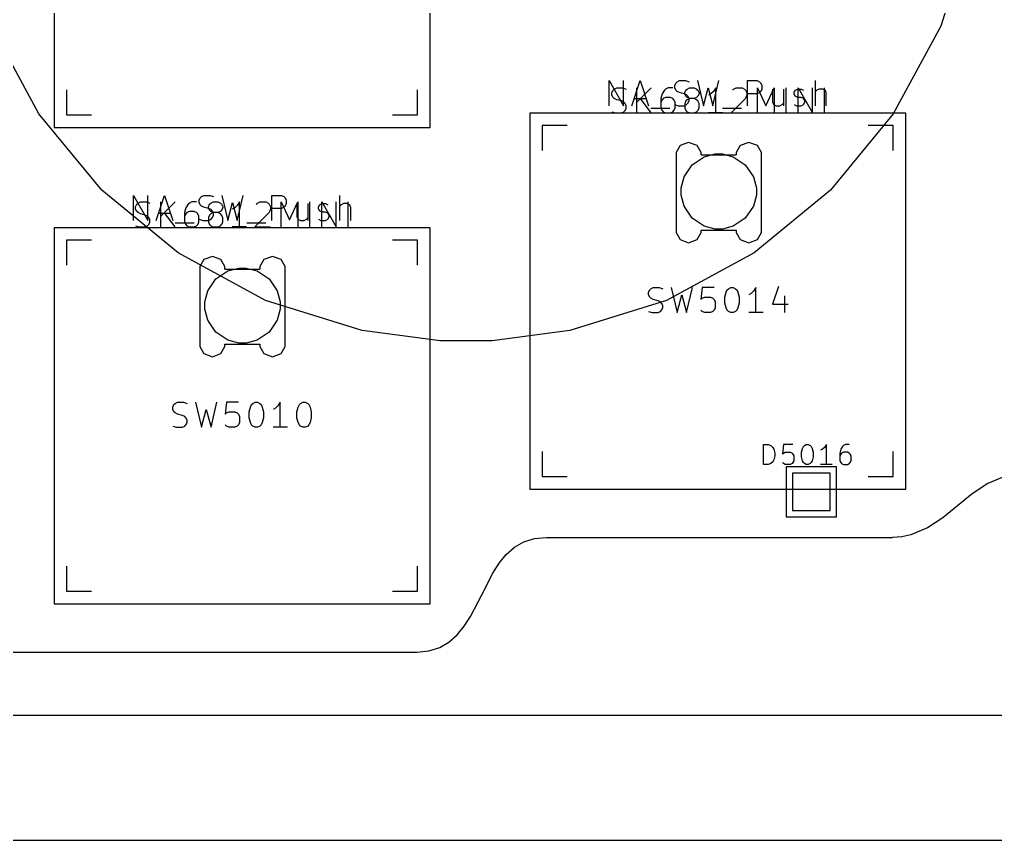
# Model space of a CAD drawing. Extents: x 0 to 141, y 0 to 216.
# Drawn here: x 38.72 to 77.66, y 0.05 to 32.8 of the extents above; entities that cross this region are included whole.
import ezdxf

# ---------------------------------------------------------------- set-up
doc = ezdxf.new("R2010")
doc.units = 0
doc.layers.get('0').update_dxf_attribs({"linetype": 'CONTINUOUS'})

msp = doc.modelspace()

# ---------------------------------------------------------------- linework, layer by layer
at = {"color": 0}
for p, q in [((40.0981, 43.4964), (40.0981, 28.4964)), ((55.0997, 28.4964), (55.0997, 43.4964)), ((76.6713, 36.3911), (75.4736, 32.5341)), ((39.4974, 29.0435), (37.6026, 32.5341)), ((75.4736, 32.5341), (73.5789, 29.0435)), ((40.5984, 29.9972), (40.5984, 28.9967)), ((54.5994, 28.9967), (54.5994, 29.9972)), ((62.2406, 29.3646), (62.2406, 30.3637)), ((62.2406, 30.3637), (62.8124, 29.3646)), ((62.3521, 29.8855), (62.4004, 29.982)), ((62.4004, 29.982), (62.4487, 30.0288)), ((62.4487, 30.0288), (62.5436, 30.0771)), ((62.5436, 30.0771), (62.7807, 30.0771)), ((62.7807, 30.0771), (62.9239, 30.0288)), ((62.8124, 29.3646), (62.8124, 30.3637)), ((63.1458, 29.3646), (63.4781, 30.3637)), ((63.3525, 29.0766), (63.3525, 30.0771)), ((63.9244, 30.0771), (63.3525, 29.5052)), ((63.4781, 30.3637), (63.8115, 29.3646)), ((64.4483, 29.982), (64.353, 29.8387)), ((64.4948, 30.0288), (64.4483, 29.982)), ((64.5915, 30.0771), (64.4948, 30.0288)), ((64.7816, 30.0771), (64.5915, 30.0771)), ((64.86, 30.1735), (64.9069, 30.2686)), ((64.86, 30.0784), (64.86, 30.1735)), ((64.9069, 29.9834), (64.86, 30.0784)), ((64.9069, 30.2686), (64.9552, 30.3168)), ((64.9552, 29.9351), (64.9069, 29.9834)), ((64.9552, 30.3168), (65.0505, 30.3637)), ((65.0505, 30.3637), (65.2886, 30.3637)), ((65.2568, 29.8855), (65.3052, 29.982)), ((65.2886, 30.3637), (65.4308, 30.3168)), ((65.3052, 29.982), (65.3521, 30.0288)), ((65.3521, 30.0288), (65.4484, 30.0771)), ((65.4484, 30.0771), (65.6389, 30.0771)), ((65.6389, 30.0771), (65.7338, 30.0288)), ((65.7338, 30.0288), (65.7807, 29.982)), ((65.7641, 30.3637), (66.0026, 29.3646)), ((65.7807, 29.982), (65.829, 29.8855)), ((66.0026, 29.3646), (66.1928, 30.0784)), ((66.1928, 30.0784), (66.3829, 29.3646)), ((66.3829, 29.3646), (66.6214, 30.3637)), ((66.4958, 30.0771), (66.4009, 29.9338)), ((66.4958, 29.0766), (66.4958, 30.0771)), ((67.1629, 29.982), (67.2098, 30.0288)), ((67.2098, 30.0288), (67.3047, 30.0771)), ((67.3047, 30.0771), (67.5432, 30.0771)), ((67.5432, 30.0771), (67.6381, 30.0288)), ((67.6381, 30.0288), (67.6864, 29.982)), ((67.6864, 29.982), (67.7333, 29.8855)), ((67.7637, 29.3646), (67.7637, 30.3637)), ((67.7637, 30.3637), (68.1454, 30.3637)), ((68.1454, 30.3637), (68.2406, 30.3168)), ((68.162, 29.0766), (68.162, 30.0771)), ((68.162, 30.0771), (68.4953, 29.3619)), ((68.2406, 30.3168), (68.2886, 30.2686)), ((68.2886, 30.2686), (68.3355, 30.1735)), ((68.3355, 30.0302), (68.2886, 29.9351)), ((68.3355, 30.1735), (68.3355, 30.0302)), ((68.4953, 29.3619), (68.8287, 30.0771)), ((68.7641, 30.0302), (68.7641, 29.5065)), ((68.8287, 30.0771), (68.8287, 29.0766)), ((69.1928, 30.0302), (69.1928, 29.3646)), ((69.3057, 29.0766), (69.3057, 30.0771)), ((69.6214, 29.8883), (69.6694, 29.9834)), ((69.6694, 29.9834), (69.7646, 30.0302)), ((69.7646, 30.0302), (69.9064, 30.0302)), ((69.7812, 29.0766), (69.7812, 30.0771)), ((69.7812, 30.0771), (70.3531, 29.0766)), ((69.9064, 30.0302), (70.0031, 29.9834)), ((70.3531, 29.0766), (70.3531, 30.0771)), ((70.4783, 29.3646), (70.4783, 30.3637)), ((70.5266, 29.9834), (70.4783, 29.9351)), ((70.6219, 30.0302), (70.5266, 29.9834)), ((70.7637, 30.0302), (70.6219, 30.0302)), ((70.86, 29.9834), (70.7637, 30.0302)), ((70.8283, 29.0766), (70.8283, 30.0771)), ((70.9069, 29.8883), (70.86, 29.9834)), ((62.3521, 29.7904), (62.3521, 29.8855)), ((62.4004, 29.6954), (62.3521, 29.7904)), ((62.4487, 29.6485), (62.4004, 29.6954)), ((62.5436, 29.6003), (62.4487, 29.6485)), ((62.7338, 29.5534), (62.5436, 29.6003)), ((63.2411, 29.6499), (63.7163, 29.6499)), ((63.9244, 29.0766), (63.4958, 29.6485)), ((64.353, 29.8387), (64.3047, 29.6485)), ((64.3047, 29.6485), (64.3047, 29.2668)), ((64.353, 29.6003), (64.3047, 29.5052)), ((64.3999, 29.6485), (64.353, 29.6003)), ((64.4948, 29.6954), (64.3999, 29.6485)), ((64.6864, 29.6954), (64.4948, 29.6954)), ((64.7816, 29.6485), (64.6864, 29.6954)), ((64.8286, 29.6003), (64.7816, 29.6485)), ((64.8765, 29.5052), (64.8286, 29.6003)), ((65.0505, 29.8883), (64.9552, 29.9351)), ((65.2406, 29.84), (65.0505, 29.8883)), ((65.3355, 29.7932), (65.2406, 29.84)), ((65.2568, 29.8387), (65.2568, 29.8855)), ((65.3052, 29.7436), (65.2568, 29.8387)), ((65.3521, 29.6954), (65.3052, 29.7436)), ((65.3521, 29.6003), (65.3052, 29.5534)), ((65.3838, 29.745), (65.3355, 29.7932)), ((65.4484, 29.6485), (65.3521, 29.6954)), ((65.4484, 29.6485), (65.3521, 29.6003)), ((65.4308, 29.6499), (65.3838, 29.745)), ((65.4308, 29.5548), (65.4308, 29.6499)), ((65.6389, 29.6485), (65.4484, 29.6485)), ((65.7338, 29.6954), (65.6389, 29.6485)), ((65.7338, 29.6003), (65.6389, 29.6485)), ((65.7807, 29.7436), (65.7338, 29.6954)), ((65.7807, 29.5534), (65.7338, 29.6003)), ((65.829, 29.8387), (65.7807, 29.7436)), ((65.829, 29.8855), (65.829, 29.8387)), ((66.3056, 29.8387), (66.2093, 29.7904)), ((66.4009, 29.9338), (66.3056, 29.8387)), ((67.6864, 29.6485), (67.1146, 29.0766)), ((67.7333, 29.7904), (67.6864, 29.6485)), ((67.7333, 29.8855), (67.7333, 29.7904)), ((68.1454, 29.84), (67.7637, 29.84)), ((68.2406, 29.8883), (68.1454, 29.84)), ((68.2886, 29.9351), (68.2406, 29.8883)), ((69.6214, 29.84), (69.6214, 29.8883)), ((69.6694, 29.745), (69.6214, 29.84)), ((69.7646, 29.6981), (69.6694, 29.745)), ((69.9064, 29.6981), (69.7646, 29.6981)), ((70.0031, 29.6499), (69.9064, 29.6981)), ((70.0497, 29.5548), (70.0031, 29.6499)), ((70.9069, 29.3646), (70.9069, 29.8883)), ((62.829, 29.5052), (62.7338, 29.5534)), ((62.877, 29.4583), (62.829, 29.5052)), ((62.9239, 29.3619), (62.877, 29.4583)), ((62.877, 29.1717), (62.9239, 29.2668)), ((62.9239, 29.2668), (62.9239, 29.3619)), ((63.9064, 29.2696), (64.6688, 29.2696)), ((64.3047, 29.2668), (64.353, 29.1717)), ((64.8286, 29.1717), (64.8765, 29.2668)), ((64.86, 29.4115), (65.0021, 29.3646)), ((64.8765, 29.2668), (64.8765, 29.5052)), ((65.0021, 29.3646), (65.2406, 29.3646)), ((65.2406, 29.3646), (65.3355, 29.4115)), ((65.3052, 29.5534), (65.2568, 29.4583)), ((65.2568, 29.4583), (65.2568, 29.2668)), ((65.2568, 29.2668), (65.3052, 29.1717)), ((65.3355, 29.4115), (65.3838, 29.4597)), ((65.3838, 29.4597), (65.4308, 29.5548)), ((65.829, 29.4583), (65.7807, 29.5534)), ((65.7807, 29.1717), (65.829, 29.2668)), ((65.829, 29.2668), (65.829, 29.4583)), ((66.7646, 29.2696), (67.5266, 29.2696)), ((68.7641, 29.5065), (68.8125, 29.4115)), ((68.8125, 29.4115), (68.9074, 29.3646)), ((68.9074, 29.3646), (69.0492, 29.3646)), ((69.0492, 29.3646), (69.1459, 29.4115)), ((69.1459, 29.4115), (69.1928, 29.4597)), ((69.6214, 29.4115), (69.7163, 29.3646)), ((69.7163, 29.3646), (69.9064, 29.3646)), ((69.9064, 29.3646), (70.0031, 29.4115)), ((70.0031, 29.4115), (70.0497, 29.5065)), ((70.0497, 29.5065), (70.0497, 29.5548)), ((42.0067, 26.0008), (39.4974, 29.0435)), ((40.5984, 28.9967), (41.5988, 28.9967)), ((53.5989, 28.9967), (54.5994, 28.9967)), ((59.0737, 29.0711), (59.0737, 14.0711)), ((74.0738, 29.0711), (59.0737, 29.0711)), ((62.3521, 29.1248), (62.4953, 29.0766)), ((62.4953, 29.0766), (62.7338, 29.0766)), ((62.7338, 29.0766), (62.829, 29.1248)), ((62.829, 29.1248), (62.877, 29.1717)), ((64.353, 29.1717), (64.3999, 29.1248)), ((64.3999, 29.1248), (64.4948, 29.0766)), ((64.4948, 29.0766), (64.6864, 29.0766)), ((64.6864, 29.0766), (64.7816, 29.1248)), ((64.7816, 29.1248), (64.8286, 29.1717)), ((65.3052, 29.1717), (65.3521, 29.1248)), ((65.3521, 29.1248), (65.4484, 29.0766)), ((65.4484, 29.0766), (65.6389, 29.0766)), ((65.6389, 29.0766), (65.7338, 29.1248)), ((65.7338, 29.1248), (65.7807, 29.1717)), ((66.7812, 29.0766), (66.2093, 29.0766)), ((67.1146, 29.0766), (67.7333, 29.0766)), ((73.5789, 29.0435), (71.0696, 26.0008)), ((74.0738, 14.0711), (74.0738, 29.0711)), ((40.0981, 28.4964), (55.0997, 28.4964)), ((59.5739, 28.5722), (59.5739, 27.5718)), ((60.5744, 28.5722), (59.5739, 28.5722)), ((73.5736, 28.5722), (72.5745, 28.5722)), ((73.5736, 27.5718), (73.5736, 28.5722)), ((65.0709, 27.7757), (64.9153, 27.4946)), ((65.4142, 27.8997), (65.0709, 27.7757)), ((65.7571, 27.7757), (65.4142, 27.8997)), ((65.9144, 27.4946), (65.7571, 27.7757)), ((67.4702, 27.7757), (67.3146, 27.4946)), ((67.8145, 27.8997), (67.4702, 27.7757)), ((68.1577, 27.7757), (67.8145, 27.8997)), ((68.3147, 27.4946), (68.1577, 27.7757)), ((64.9153, 27.4946), (64.9153, 27.3995)), ((64.9153, 27.3995), (64.9153, 24.3996)), ((65.5532, 27.0013), (66.0301, 27.3224)), ((65.9144, 27.3995), (65.9144, 27.4946)), ((65.9144, 27.3995), (67.3146, 27.3995)), ((66.0301, 27.3224), (66.4683, 27.4395)), ((66.4683, 27.4395), (66.6143, 27.4395)), ((66.6143, 27.4395), (66.759, 27.4395)), ((66.759, 27.4395), (67.1971, 27.3224)), ((67.1971, 27.3224), (67.6741, 27.0013)), ((67.3146, 27.4946), (67.3146, 27.3995)), ((68.3147, 27.3995), (68.3147, 27.4946)), ((68.3147, 24.3996), (68.3147, 27.3995)), ((65.2321, 26.5245), (65.5532, 27.0013)), ((67.6741, 27.0013), (67.9965, 26.5245)), ((65.115, 26.0863), (65.2321, 26.5245)), ((67.9965, 26.5245), (68.115, 26.0863)), ((65.115, 25.9388), (65.115, 26.0863)), ((68.115, 26.0863), (68.115, 25.9388)), ((45.048, 23.4914), (42.0067, 26.0008)), ((43.265, 24.7895), (43.265, 25.7886)), ((43.265, 25.7886), (43.8369, 24.7895)), ((43.8369, 24.7895), (43.8369, 25.7886)), ((44.1702, 24.7895), (44.5036, 25.7886)), ((44.5036, 25.7886), (44.8374, 24.7895)), ((45.9327, 25.6935), (45.9796, 25.7418)), ((45.9796, 25.7418), (46.0745, 25.7886)), ((46.0745, 25.7886), (46.313, 25.7886)), ((46.313, 25.7886), (46.4566, 25.7418)), ((46.7886, 25.7886), (47.027, 24.7895)), ((47.4087, 24.7895), (47.6472, 25.7886)), ((48.7895, 24.7895), (48.7895, 25.7886)), ((48.7895, 25.7886), (49.1698, 25.7886)), ((49.1698, 25.7886), (49.2647, 25.7418)), ((49.2647, 25.7418), (49.313, 25.6935)), ((51.5041, 24.7895), (51.5041, 25.7886)), ((65.115, 25.7941), (65.115, 25.9388)), ((65.2321, 25.3559), (65.115, 25.7941)), ((68.115, 25.7941), (67.9965, 25.3559)), ((71.0696, 26.0008), (68.0268, 23.4914)), ((68.115, 25.9388), (68.115, 25.7941)), ((43.3532, 25.3366), (43.3998, 25.4317)), ((43.3532, 25.2415), (43.3532, 25.3366)), ((43.3998, 25.4317), (43.4481, 25.4786)), ((43.4481, 25.4786), (43.5434, 25.5268)), ((43.5434, 25.5268), (43.7815, 25.5268)), ((43.7815, 25.5268), (43.9237, 25.4786)), ((44.3523, 24.5263), (44.3523, 25.5268)), ((44.9241, 25.5268), (44.3523, 24.9549)), ((45.4477, 25.4317), (45.3528, 25.2884)), ((45.496, 25.4786), (45.4477, 25.4317)), ((45.5909, 25.5268), (45.496, 25.4786)), ((45.781, 25.5268), (45.5909, 25.5268)), ((45.8844, 25.5984), (45.9327, 25.6935)), ((45.8844, 25.5034), (45.8844, 25.5984)), ((45.9327, 25.4083), (45.8844, 25.5034)), ((45.9796, 25.36), (45.9327, 25.4083)), ((46.0745, 25.3132), (45.9796, 25.36)), ((46.265, 25.265), (46.0745, 25.3132)), ((46.258, 25.3366), (46.3049, 25.4317)), ((46.258, 25.2884), (46.258, 25.3366)), ((46.3049, 25.4317), (46.3532, 25.4786)), ((46.3532, 25.4786), (46.4481, 25.5268)), ((46.4481, 25.5268), (46.6383, 25.5268)), ((46.6383, 25.5268), (46.7335, 25.4786)), ((46.7335, 25.4786), (46.7815, 25.4317)), ((46.7815, 25.4317), (46.8284, 25.3366)), ((46.8284, 25.3366), (46.8284, 25.2884)), ((47.027, 24.7895), (47.2186, 25.5034)), ((47.2186, 25.5034), (47.4087, 24.7895)), ((47.4003, 25.3835), (47.3054, 25.2884)), ((47.4955, 25.5268), (47.4003, 25.3835)), ((47.4955, 24.5263), (47.4955, 25.5268)), ((48.1623, 25.4317), (48.2092, 25.4786)), ((48.2092, 25.4786), (48.3059, 25.5268)), ((48.3059, 25.5268), (48.5429, 25.5268)), ((48.5429, 25.5268), (48.6378, 25.4786)), ((48.6378, 25.4786), (48.6862, 25.4317)), ((48.6862, 25.4317), (48.7345, 25.3366)), ((48.7345, 25.3366), (48.7345, 25.2415)), ((49.1628, 24.5263), (49.1628, 25.5268)), ((49.1628, 25.5268), (49.4951, 24.8129)), ((49.2647, 25.3132), (49.1698, 25.265)), ((49.313, 25.36), (49.2647, 25.3132)), ((49.313, 25.6935), (49.3614, 25.5984)), ((49.3614, 25.4565), (49.313, 25.36)), ((49.3614, 25.5984), (49.3614, 25.4565)), ((49.4951, 24.8129), (49.8285, 25.5268)), ((49.79, 25.4565), (49.79, 24.9315)), ((49.8285, 25.5268), (49.8285, 24.5263)), ((50.2186, 25.4565), (50.2186, 24.7895)), ((50.3054, 24.5263), (50.3054, 25.5268)), ((50.6469, 25.3132), (50.6938, 25.4083)), ((50.6469, 25.265), (50.6469, 25.3132)), ((50.6938, 25.4083), (50.7891, 25.4565)), ((50.7806, 24.5263), (50.7806, 25.5268)), ((50.7806, 25.5268), (51.3524, 24.5263)), ((50.7891, 25.4565), (50.9323, 25.4565)), ((50.9323, 25.4565), (51.0275, 25.4083)), ((51.3524, 24.5263), (51.3524, 25.5268)), ((51.5511, 25.4083), (51.5041, 25.36)), ((51.646, 25.4565), (51.5511, 25.4083)), ((51.7895, 25.4565), (51.646, 25.4565)), ((51.8844, 25.4083), (51.7895, 25.4565)), ((51.8294, 24.5263), (51.8294, 25.5268)), ((51.9328, 25.3132), (51.8844, 25.4083)), ((51.9328, 24.7895), (51.9328, 25.3132)), ((65.5532, 24.8791), (65.2321, 25.3559)), ((67.9965, 25.3559), (67.6741, 24.8791)), ((43.3998, 25.1465), (43.3532, 25.2415)), ((43.4481, 25.0982), (43.3998, 25.1465)), ((43.5434, 25.05), (43.4481, 25.0982)), ((43.7335, 25.0031), (43.5434, 25.05)), ((43.8284, 24.9549), (43.7335, 25.0031)), ((43.8767, 24.9081), (43.8284, 24.9549)), ((44.2655, 25.0748), (44.7421, 25.0748)), ((44.9241, 24.5263), (44.4955, 25.0982)), ((45.3528, 25.2884), (45.3058, 25.0982)), ((45.3058, 25.0982), (45.3058, 24.7165)), ((45.3528, 25.05), (45.3058, 24.9549)), ((45.4007, 25.0982), (45.3528, 25.05)), ((45.496, 25.1465), (45.4007, 25.0982)), ((45.6861, 25.1465), (45.496, 25.1465)), ((45.781, 25.0982), (45.6861, 25.1465)), ((45.8294, 25.05), (45.781, 25.0982)), ((45.8763, 24.9549), (45.8294, 25.05)), ((45.8763, 24.7165), (45.8763, 24.9549)), ((46.3049, 25.1933), (46.258, 25.2884)), ((46.3049, 25.0031), (46.258, 24.9081)), ((46.3613, 25.2181), (46.265, 25.265)), ((46.3532, 25.1465), (46.3049, 25.1933)), ((46.3532, 25.05), (46.3049, 25.0031)), ((46.4481, 25.0982), (46.3532, 25.1465)), ((46.4481, 25.0982), (46.3532, 25.05)), ((46.4083, 25.1699), (46.3613, 25.2181)), ((46.4566, 25.0748), (46.4083, 25.1699)), ((46.4083, 24.8846), (46.4566, 24.9797)), ((46.6383, 25.0982), (46.4481, 25.0982)), ((46.4566, 24.9797), (46.4566, 25.0748)), ((46.7335, 25.1465), (46.6383, 25.0982)), ((46.7335, 25.05), (46.6383, 25.0982)), ((46.7815, 25.1933), (46.7335, 25.1465)), ((46.7815, 25.0031), (46.7335, 25.05)), ((46.8284, 25.2884), (46.7815, 25.1933)), ((46.8284, 24.9081), (46.7815, 25.0031)), ((47.3054, 25.2884), (47.2101, 25.2415)), ((48.6862, 25.0982), (48.1143, 24.5263)), ((48.7345, 25.2415), (48.6862, 25.0982)), ((49.1698, 25.265), (48.7895, 25.265)), ((49.79, 24.9315), (49.8369, 24.8364)), ((50.6938, 25.1699), (50.6469, 25.265)), ((50.7891, 25.123), (50.6938, 25.1699)), ((50.9323, 25.123), (50.7891, 25.123)), ((51.0275, 25.0748), (50.9323, 25.123)), ((51.0741, 24.9797), (51.0275, 25.0748)), ((51.0275, 24.8364), (51.0741, 24.9315)), ((51.0741, 24.9315), (51.0741, 24.9797)), ((43.3532, 24.5746), (43.495, 24.5263)), ((43.7335, 24.5263), (43.8284, 24.5746)), ((43.8284, 24.5746), (43.8767, 24.6214)), ((43.9237, 24.8129), (43.8767, 24.9081)), ((43.8767, 24.6214), (43.9237, 24.7165)), ((43.9237, 24.7165), (43.9237, 24.8129)), ((44.9322, 24.6944), (45.6942, 24.6944)), ((45.3058, 24.7165), (45.3528, 24.6214)), ((45.3528, 24.6214), (45.4007, 24.5746)), ((45.4007, 24.5746), (45.496, 24.5263)), ((45.6861, 24.5263), (45.781, 24.5746)), ((45.781, 24.5746), (45.8294, 24.6214)), ((45.8294, 24.6214), (45.8763, 24.7165)), ((45.8844, 24.8364), (46.028, 24.7895)), ((46.028, 24.7895), (46.265, 24.7895)), ((46.258, 24.9081), (46.258, 24.7165)), ((46.258, 24.7165), (46.3049, 24.6214)), ((46.265, 24.7895), (46.3613, 24.8364)), ((46.3049, 24.6214), (46.3532, 24.5746)), ((46.3532, 24.5746), (46.4481, 24.5263)), ((46.3613, 24.8364), (46.4083, 24.8846)), ((46.6383, 24.5263), (46.7335, 24.5746)), ((46.7335, 24.5746), (46.7815, 24.6214)), ((46.7815, 24.6214), (46.8284, 24.7165)), ((46.8284, 24.7165), (46.8284, 24.9081)), ((47.789, 24.6944), (48.551, 24.6944)), ((49.8369, 24.8364), (49.9318, 24.7895)), ((49.9318, 24.7895), (50.075, 24.7895)), ((50.075, 24.7895), (50.1703, 24.8364)), ((50.1703, 24.8364), (50.2186, 24.8846)), ((50.6469, 24.8364), (50.7421, 24.7895)), ((50.7421, 24.7895), (50.9323, 24.7895)), ((50.9323, 24.7895), (51.0275, 24.8364)), ((66.0301, 24.558), (65.5532, 24.8791)), ((66.4683, 24.4395), (66.0301, 24.558)), ((67.1971, 24.558), (66.759, 24.4395)), ((67.6741, 24.8791), (67.1971, 24.558)), ((40.0981, 24.4974), (40.0981, 9.49745)), ((55.0997, 24.4974), (40.0981, 24.4974)), ((43.495, 24.5263), (43.7335, 24.5263)), ((45.496, 24.5263), (45.6861, 24.5263)), ((46.4481, 24.5263), (46.6383, 24.5263)), ((47.7806, 24.5263), (47.2101, 24.5263)), ((48.1143, 24.5263), (48.7345, 24.5263)), ((55.0997, 9.49745), (55.0997, 24.4974)), ((64.9153, 24.3996), (64.9153, 24.3058)), ((64.9153, 24.3058), (65.0709, 24.0247)), ((65.7571, 24.0247), (65.9144, 24.3058)), ((65.9144, 24.3996), (67.3146, 24.3996)), ((65.9144, 24.3058), (65.9144, 24.3996)), ((66.6143, 24.4395), (66.4683, 24.4395)), ((66.759, 24.4395), (66.6143, 24.4395)), ((67.3146, 24.3996), (67.3146, 24.3058)), ((67.3146, 24.3058), (67.4702, 24.0247)), ((68.1577, 24.0247), (68.3147, 24.3058)), ((68.3147, 24.3058), (68.3147, 24.3996)), ((40.5984, 23.9971), (40.5984, 22.9967)), ((41.5988, 23.9971), (40.5984, 23.9971)), ((54.5994, 23.9971), (53.5989, 23.9971)), ((54.5994, 22.9967), (54.5994, 23.9971)), ((65.0709, 24.0247), (65.4142, 23.8993)), ((65.4142, 23.8993), (65.7571, 24.0247)), ((67.4702, 24.0247), (67.8145, 23.8993)), ((67.8145, 23.8993), (68.1577, 24.0247)), ((48.5387, 21.5966), (45.048, 23.4914)), ((68.0268, 23.4914), (64.5365, 21.5966)), ((46.0707, 23.2254), (45.9147, 22.9443)), ((46.4136, 23.3495), (46.0707, 23.2254)), ((46.7568, 23.2254), (46.4136, 23.3495)), ((46.9138, 22.9443), (46.7568, 23.2254)), ((48.4699, 23.2254), (48.314, 22.9443)), ((48.8142, 23.3495), (48.4699, 23.2254)), ((49.1575, 23.2254), (48.8142, 23.3495)), ((49.3145, 22.9443), (49.1575, 23.2254)), ((45.9147, 22.9443), (45.9147, 22.8492)), ((45.9147, 22.8492), (45.9147, 19.8493)), ((46.5529, 22.451), (47.0299, 22.7721)), ((46.9138, 22.8492), (46.9138, 22.9443)), ((46.9138, 22.8492), (48.314, 22.8492)), ((47.0299, 22.7721), (47.468, 22.8892)), ((47.468, 22.8892), (47.6141, 22.8892)), ((47.6141, 22.8892), (47.7601, 22.8892)), ((47.7601, 22.8892), (48.1983, 22.7721)), ((48.1983, 22.7721), (48.6752, 22.451)), ((48.314, 22.9443), (48.314, 22.8492)), ((49.3145, 22.8492), (49.3145, 22.9443)), ((49.3145, 19.8493), (49.3145, 22.8492)), ((46.2319, 21.9742), (46.5529, 22.451)), ((48.6752, 22.451), (48.9962, 21.9742)), ((46.1148, 21.536), (46.2319, 21.9742)), ((48.9962, 21.9742), (49.1148, 21.536)), ((63.8115, 21.9191), (63.8598, 22.0141)), ((63.8115, 21.824), (63.8115, 21.9191)), ((63.8598, 21.7289), (63.8115, 21.824)), ((63.8598, 22.0141), (63.9064, 22.061)), ((63.9064, 22.061), (64.0031, 22.1093)), ((64.0031, 22.1093), (64.2401, 22.1093)), ((64.2401, 22.1093), (64.3834, 22.061)), ((64.7167, 22.1093), (64.9552, 21.1088)), ((64.9552, 21.1088), (65.1454, 21.824)), ((65.1454, 21.824), (65.3355, 21.1088)), ((65.3355, 21.1088), (65.574, 22.1093)), ((65.9543, 22.1093), (65.9074, 21.6324)), ((66.4312, 22.1093), (65.9543, 22.1093)), ((66.8595, 21.7289), (66.9064, 21.9191)), ((66.9064, 21.9191), (66.9548, 22.0141)), ((66.9548, 22.0141), (67.0031, 22.061)), ((67.0031, 22.061), (67.098, 22.1093)), ((67.098, 22.1093), (67.1932, 22.1093)), ((67.1932, 22.1093), (67.2881, 22.061)), ((67.2881, 22.061), (67.335, 22.0141)), ((67.335, 22.0141), (67.3834, 21.9191)), ((67.3834, 21.9191), (67.4317, 21.7289)), ((67.9069, 21.8708), (67.812, 21.824)), ((68.0021, 21.9659), (67.9069, 21.8708)), ((68.097, 22.1093), (68.0021, 21.9659)), ((68.097, 21.1088), (68.097, 22.1093)), ((69.0026, 22.1561), (68.7641, 21.4423)), ((46.1148, 21.3899), (46.1148, 21.536)), ((52.3956, 20.3991), (48.5387, 21.5966)), ((49.1148, 21.536), (49.1148, 21.3899)), ((64.5365, 21.5966), (60.6792, 20.3991)), ((63.9064, 21.6807), (63.8598, 21.7289)), ((64.0031, 21.6324), (63.9064, 21.6807)), ((64.1932, 21.5856), (64.0031, 21.6324)), ((64.2881, 21.5374), (64.1932, 21.5856)), ((64.335, 21.4905), (64.2881, 21.5374)), ((64.3834, 21.3954), (64.335, 21.4905)), ((65.9074, 21.6324), (65.9543, 21.6807)), ((65.9543, 21.6807), (66.0495, 21.7289)), ((66.0495, 21.7289), (66.2876, 21.7289)), ((66.2876, 21.7289), (66.3829, 21.6807)), ((66.3829, 21.6807), (66.4312, 21.6324)), ((66.4312, 21.6324), (66.4778, 21.5374)), ((66.4778, 21.5374), (66.4778, 21.3003)), ((66.8595, 21.4905), (66.8595, 21.7289)), ((66.9064, 21.3003), (66.8595, 21.4905)), ((67.4317, 21.4905), (67.3834, 21.3003)), ((67.4317, 21.7289), (67.4317, 21.4905)), ((68.7641, 21.4423), (69.3829, 21.4423)), ((69.2408, 21.7758), (69.2408, 21.1088)), ((46.1148, 21.2439), (46.1148, 21.3899)), ((46.2319, 20.8056), (46.1148, 21.2439)), ((49.1148, 21.2439), (48.9962, 20.8056)), ((49.1148, 21.3899), (49.1148, 21.2439)), ((63.8115, 21.157), (63.9547, 21.1088)), ((63.9547, 21.1088), (64.1932, 21.1088)), ((64.1932, 21.1088), (64.2881, 21.157)), ((64.2881, 21.157), (64.335, 21.2039)), ((64.335, 21.2039), (64.3834, 21.3003)), ((64.3834, 21.3003), (64.3834, 21.3954)), ((65.9543, 21.157), (65.9074, 21.2039)), ((66.0495, 21.1088), (65.9543, 21.157)), ((66.2876, 21.1088), (66.0495, 21.1088)), ((66.3829, 21.157), (66.2876, 21.1088)), ((66.4312, 21.2039), (66.3829, 21.157)), ((66.4778, 21.3003), (66.4312, 21.2039)), ((66.9548, 21.2039), (66.9064, 21.3003)), ((67.0031, 21.157), (66.9548, 21.2039)), ((67.098, 21.1088), (67.0031, 21.157)), ((67.1932, 21.1088), (67.098, 21.1088)), ((67.2881, 21.157), (67.1932, 21.1088)), ((67.335, 21.2039), (67.2881, 21.157)), ((67.3834, 21.3003), (67.335, 21.2039)), ((68.3839, 21.1088), (67.812, 21.1088)), ((46.5529, 20.3288), (46.2319, 20.8056)), ((48.9962, 20.8056), (48.6752, 20.3288)), ((47.0299, 20.0077), (46.5529, 20.3288)), ((48.6752, 20.3288), (48.1983, 20.0077)), ((55.5018, 19.9815), (52.3956, 20.3991)), ((60.6792, 20.3991), (57.573, 19.9815)), ((47.468, 19.8892), (47.0299, 20.0077)), ((47.6141, 19.8892), (47.468, 19.8892)), ((47.7601, 19.8892), (47.6141, 19.8892)), ((48.1983, 20.0077), (47.7601, 19.8892)), ((56.5383, 19.9815), (55.5018, 19.9815)), ((57.573, 19.9815), (56.5383, 19.9815)), ((45.9147, 19.8493), (45.9147, 19.7556)), ((45.9147, 19.7556), (46.0707, 19.4744)), ((46.0707, 19.4744), (46.4136, 19.349)), ((46.4136, 19.349), (46.7568, 19.4744)), ((46.7568, 19.4744), (46.9138, 19.7556)), ((46.9138, 19.8493), (48.314, 19.8493)), ((46.9138, 19.7556), (46.9138, 19.8493)), ((48.314, 19.8493), (48.314, 19.7556)), ((48.314, 19.7556), (48.4699, 19.4744)), ((48.4699, 19.4744), (48.8142, 19.349)), ((48.8142, 19.349), (49.1575, 19.4744)), ((49.1575, 19.4744), (49.3145, 19.7556)), ((49.3145, 19.7556), (49.3145, 19.8493)), ((44.9322, 17.4859), (45.0275, 17.5341)), ((45.0275, 17.5341), (45.266, 17.5341)), ((45.266, 17.5341), (45.4078, 17.4859)), ((45.7412, 17.5341), (45.9796, 16.5337)), ((46.3613, 16.5337), (46.5984, 17.5341)), ((46.9801, 17.5341), (46.9318, 17.0574)), ((47.4557, 17.5341), (46.9801, 17.5341)), ((48.0275, 17.4859), (48.1224, 17.5341)), ((48.1224, 17.5341), (48.2177, 17.5341)), ((48.2177, 17.5341), (48.3126, 17.4859)), ((49.1229, 17.5341), (49.028, 17.3909)), ((49.1229, 16.5337), (49.1229, 17.5341)), ((49.9318, 17.4859), (50.0271, 17.5341)), ((50.0271, 17.5341), (50.122, 17.5341)), ((50.122, 17.5341), (50.2186, 17.4859)), ((44.8374, 17.344), (44.8839, 17.4391)), ((44.8374, 17.2489), (44.8374, 17.344)), ((44.8839, 17.1538), (44.8374, 17.2489)), ((44.8839, 17.4391), (44.9322, 17.4859)), ((44.9322, 17.1056), (44.8839, 17.1538)), ((45.9796, 16.5337), (46.1698, 17.2489)), ((46.1698, 17.2489), (46.3613, 16.5337)), ((46.9801, 17.1056), (47.075, 17.1538)), ((47.075, 17.1538), (47.3135, 17.1538)), ((47.3135, 17.1538), (47.4087, 17.1056)), ((47.8839, 17.1538), (47.9323, 17.344)), ((47.8839, 16.9154), (47.8839, 17.1538)), ((47.9323, 17.344), (47.9792, 17.4391)), ((47.9792, 17.4391), (48.0275, 17.4859)), ((48.3126, 17.4859), (48.3609, 17.4391)), ((48.3609, 17.4391), (48.4078, 17.344)), ((48.4078, 17.344), (48.4558, 17.1538)), ((48.4558, 17.1538), (48.4558, 16.9154)), ((48.9327, 17.2957), (48.8364, 17.2489)), ((49.028, 17.3909), (48.9327, 17.2957)), ((49.79, 17.1538), (49.8369, 17.344)), ((49.79, 16.9154), (49.79, 17.1538)), ((49.8369, 17.344), (49.8849, 17.4391)), ((49.8849, 17.4391), (49.9318, 17.4859)), ((50.2186, 17.4859), (50.2652, 17.4391)), ((50.2652, 17.4391), (50.3135, 17.344)), ((50.3135, 17.344), (50.3604, 17.1538)), ((50.3604, 17.1538), (50.3604, 16.9154)), ((45.0275, 17.0574), (44.9322, 17.1056)), ((45.2176, 17.0105), (45.0275, 17.0574)), ((45.3125, 16.9623), (45.2176, 17.0105)), ((45.3609, 16.9154), (45.3125, 16.9623)), ((45.4078, 16.8203), (45.3609, 16.9154)), ((45.4078, 16.7253), (45.4078, 16.8203)), ((46.9318, 17.0574), (46.9801, 17.1056)), ((47.4087, 17.1056), (47.4557, 17.0574)), ((47.4557, 17.0574), (47.5036, 16.9623)), ((47.5036, 16.9623), (47.5036, 16.7253)), ((47.9323, 16.7253), (47.8839, 16.9154)), ((48.4558, 16.9154), (48.4078, 16.7253)), ((49.8369, 16.7253), (49.79, 16.9154)), ((50.3604, 16.9154), (50.3135, 16.7253)), ((44.8374, 16.5819), (44.9792, 16.5337)), ((44.9792, 16.5337), (45.2176, 16.5337)), ((45.2176, 16.5337), (45.3125, 16.5819)), ((45.3125, 16.5819), (45.3609, 16.6288)), ((45.3609, 16.6288), (45.4078, 16.7253)), ((46.9801, 16.5819), (46.9318, 16.6288)), ((47.075, 16.5337), (46.9801, 16.5819)), ((47.3135, 16.5337), (47.075, 16.5337)), ((47.4087, 16.5819), (47.3135, 16.5337)), ((47.4557, 16.6288), (47.4087, 16.5819)), ((47.5036, 16.7253), (47.4557, 16.6288)), ((47.9792, 16.6288), (47.9323, 16.7253)), ((48.0275, 16.5819), (47.9792, 16.6288)), ((48.1224, 16.5337), (48.0275, 16.5819)), ((48.2177, 16.5337), (48.1224, 16.5337)), ((48.3126, 16.5819), (48.2177, 16.5337)), ((48.3609, 16.6288), (48.3126, 16.5819)), ((48.4078, 16.7253), (48.3609, 16.6288)), ((49.4083, 16.5337), (48.8364, 16.5337)), ((49.8849, 16.6288), (49.8369, 16.7253)), ((49.9318, 16.5819), (49.8849, 16.6288)), ((50.0271, 16.5337), (49.9318, 16.5819)), ((50.122, 16.5337), (50.0271, 16.5337)), ((50.2186, 16.5819), (50.122, 16.5337)), ((50.2652, 16.6288), (50.2186, 16.5819)), ((50.3135, 16.7253), (50.2652, 16.6288)), ((68.3948, 15.0468), (68.3948, 15.8474)), ((68.3948, 15.8474), (68.5849, 15.8474)), ((68.5849, 15.8474), (68.6992, 15.8089)), ((68.6992, 15.8089), (68.7765, 15.7331)), ((68.7765, 15.7331), (68.8139, 15.6573)), ((68.8139, 15.6573), (68.8523, 15.5043)), ((69.1956, 15.8474), (69.1568, 15.4657)), ((69.5759, 15.8474), (69.1956, 15.8474)), ((69.9188, 15.5429), (69.9576, 15.6945)), ((69.9576, 15.6945), (69.9946, 15.7716)), ((69.9946, 15.7716), (70.0334, 15.8089)), ((70.0334, 15.8089), (70.1089, 15.8474)), ((70.1089, 15.8474), (70.1862, 15.8474)), ((70.1862, 15.8474), (70.262, 15.8089)), ((70.262, 15.8089), (70.2991, 15.7716)), ((70.2991, 15.7716), (70.3379, 15.6945)), ((70.3379, 15.6945), (70.3763, 15.5429)), ((70.7566, 15.6573), (70.6808, 15.6187)), ((70.8325, 15.7331), (70.7566, 15.6573)), ((70.9097, 15.8474), (70.8325, 15.7331)), ((70.9097, 15.0468), (70.9097, 15.8474)), ((71.4802, 15.6573), (71.4431, 15.5043)), ((71.5574, 15.7716), (71.4802, 15.6573)), ((71.5945, 15.8089), (71.5574, 15.7716)), ((71.6717, 15.8474), (71.5945, 15.8089)), ((71.8234, 15.8474), (71.6717, 15.8474)), ((59.5739, 15.5718), (59.5739, 14.5714)), ((68.8139, 15.2383), (68.7765, 15.1612)), ((68.8523, 15.3899), (68.8139, 15.2383)), ((68.8523, 15.5043), (68.8523, 15.3899)), ((69.1568, 15.4657), (69.1956, 15.5043)), ((69.1956, 15.5043), (69.2711, 15.5429)), ((69.2711, 15.5429), (69.4612, 15.5429)), ((69.4612, 15.5429), (69.5385, 15.5043)), ((69.5385, 15.5043), (69.5759, 15.4657)), ((69.5759, 15.4657), (69.6143, 15.3899)), ((69.6143, 15.1997), (69.5759, 15.124)), ((69.6143, 15.3899), (69.6143, 15.1997)), ((69.9188, 15.3513), (69.9188, 15.5429)), ((69.9576, 15.1997), (69.9188, 15.3513)), ((69.9946, 15.124), (69.9576, 15.1997)), ((70.3379, 15.1997), (70.2991, 15.124)), ((70.3763, 15.3513), (70.3379, 15.1997)), ((70.3763, 15.5429), (70.3763, 15.3513)), ((71.4431, 15.5043), (71.4431, 15.1997)), ((71.4802, 15.4657), (71.4431, 15.3899)), ((71.4431, 15.1997), (71.4802, 15.124)), ((71.5186, 15.5043), (71.4802, 15.4657)), ((71.5945, 15.5429), (71.5186, 15.5043)), ((71.7476, 15.5429), (71.5945, 15.5429)), ((71.8234, 15.5043), (71.7476, 15.5429)), ((71.8619, 15.4657), (71.8234, 15.5043)), ((71.8993, 15.3899), (71.8619, 15.4657)), ((71.8619, 15.124), (71.8993, 15.1997)), ((71.8993, 15.1997), (71.8993, 15.3899)), ((73.5736, 14.5714), (73.5736, 15.5718)), ((68.5849, 15.0468), (68.3948, 15.0468)), ((68.6992, 15.0854), (68.5849, 15.0468)), ((68.7765, 15.1612), (68.6992, 15.0854)), ((69.1956, 15.0854), (69.1568, 15.124)), ((69.2711, 15.0468), (69.1956, 15.0854)), ((69.4612, 15.0468), (69.2711, 15.0468)), ((71.3094, 14.9586), (69.3085, 14.9586)), ((69.3085, 14.9586), (69.3085, 12.9591)), ((69.5385, 15.0854), (69.4612, 15.0468)), ((69.5759, 15.124), (69.5385, 15.0854)), ((70.0334, 15.0854), (69.9946, 15.124)), ((70.1089, 15.0468), (70.0334, 15.0854)), ((70.1862, 15.0468), (70.1089, 15.0468)), ((70.262, 15.0854), (70.1862, 15.0468)), ((70.2991, 15.124), (70.262, 15.0854)), ((71.1383, 15.0468), (70.6808, 15.0468)), ((71.3094, 12.9591), (71.3094, 14.9586)), ((71.4802, 15.124), (71.5186, 15.0854)), ((71.5186, 15.0854), (71.5945, 15.0468)), ((71.5945, 15.0468), (71.7476, 15.0468)), ((71.7476, 15.0468), (71.8234, 15.0854)), ((71.8234, 15.0854), (71.8619, 15.124)), ((59.5739, 14.5714), (60.5744, 14.5714)), ((71.0586, 14.7092), (69.5593, 14.7092)), ((69.5593, 14.7092), (69.5593, 13.2099)), ((71.0586, 13.2099), (71.0586, 14.7092)), ((72.5745, 14.5714), (73.5736, 14.5714)), ((78.0094, 14.57), (77.3437, 14.2916)), ((59.0737, 14.0711), (74.0738, 14.0711)), ((77.3437, 14.2916), (76.7306, 13.8837)), ((76.7306, 13.8837), (76.145, 13.4056)), ((76.145, 13.4056), (75.5608, 12.9287)), ((69.3085, 12.9591), (71.3094, 12.9591)), ((69.5593, 13.2099), (71.0586, 13.2099)), ((75.5608, 12.9287), (74.9473, 12.5195)), ((74.9473, 12.5195), (74.2819, 12.2425)), ((58.8338, 11.9641), (59.2596, 12.0978)), ((59.2596, 12.0978), (59.7447, 12.1433)), ((59.7447, 12.1433), (73.5461, 12.1433)), ((73.9235, 12.1681), (73.5461, 12.1433)), ((74.2819, 12.2425), (73.9235, 12.1681)), ((58.1395, 11.4612), (58.462, 11.7492)), ((58.462, 11.7492), (58.8338, 11.9641)), ((57.8584, 11.1139), (58.1395, 11.4612)), ((40.5984, 10.9968), (40.5984, 9.99628)), ((54.5994, 9.99628), (54.5994, 10.9968)), ((57.6076, 10.7211), (57.8584, 11.1139)), ((57.1581, 9.85573), (57.6076, 10.7211)), ((40.5984, 9.99628), (41.5988, 9.99628)), ((53.5989, 9.99628), (54.5994, 9.99628)), ((56.709, 8.99033), (57.1581, 9.85573)), ((40.0981, 9.49745), (55.0997, 9.49745)), ((56.4582, 8.59758), (56.709, 8.99033)), ((56.1756, 8.25031), (56.4582, 8.59758)), ((55.8532, 7.9623), (56.1756, 8.25031)), ((55.4824, 7.74732), (55.8532, 7.9623)), ((22.6784, 7.56818), (54.5705, 7.56818)), ((54.5705, 7.56818), (55.0566, 7.61365)), ((55.0566, 7.61365), (55.4824, 7.74732)), ((12.8006, 5.05051), (80.4002, 5.05051)), ((134.141, 0.05099), (0.06063, 0.05099))]:
    msp.add_line(p, q, dxfattribs=at)

doc.saveas('drawing.dxf')
